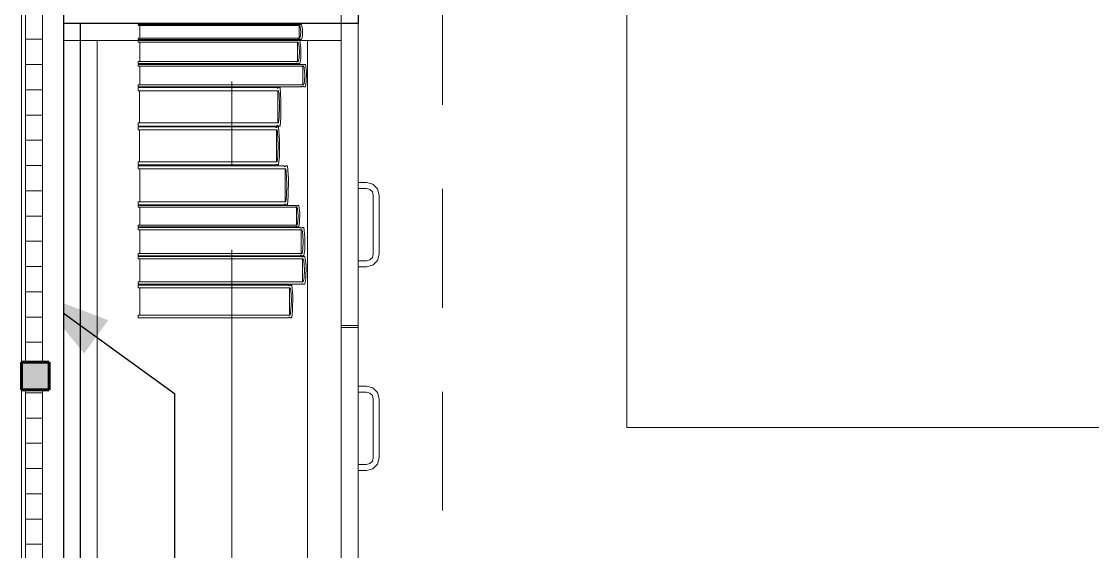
# Model space of a CAD drawing. Header units: inches. Extents: x -19 to 5698, y -728 to 92.
# Drawn here: x 407.07 to 408.342, y 11.991 to 12.621 of the extents above; entities that cross this region are included whole.
import ezdxf

# ---------------------------------------------------------------- set-up
doc = ezdxf.new("R2010")
doc.units = ezdxf.units.IN
doc.header["$MEASUREMENT"] = 0
doc.set_wipeout_variables(frame=1)
for name, pattern in [('Hidden Line', [0.195611, 0.141111, -0.0545]), ('Punto & Raya', [0.65, 0.5, -0.075, 0, -0.075]), ('Wipeout_Contour', [1, 0, -1])]:
    doc.linetypes.add(name, pattern=pattern)
doc.layers.get('0').update_dxf_attribs({"color": 61})
for name, color, linetype in [('02 _ ARQ _ ALB _ Ejes Generales', 251, 'Continuous'), ('02 _ ARQ _ ZON _ Espacio.3D', 7, 'Continuous'), ('08 _ STR _ EXT _ 09 Vigas', 251, 'Continuous'), ('Acabado - Muros', 7, 'Continuous'), ('Interior - Mobiliario', 7, 'Continuous'), ('Notas - Etiquetas', 7, 'Continuous')]:
    doc.layers.add(name, color=color, linetype=linetype)
doc.dimstyles.new('Estilo_Generado__8', dxfattribs={"dimtxt": 0.18, "dimasz": 0.0912, "dimexe": 0.18, "dimexo": 0.0625, "dimgap": 0, "dimtad": 0, "dimtih": 1, "dimtoh": 1, "dimdec": 4, "dimzin": 0, "dimdsep": 46, "dimcen": 0.09, "dimadec": 0, "dimazin": 0, "dimtfac": 1, "dimtdec": 4, "dimtmove": 0, "dimatfit": 3, "dimldrblk": 'ARROWHEAD_5', "dimfxl": 1, "dimtolj": 1, "dimtzin": 0, "dimarcsym": 0})
pattern_1 = [(0, (370.000076, 2e-08), (0, 0.030000001), [])]

# ---------------------------------------------------------------- blocks, each defined once
blk = doc.blocks.new('ARROWHEAD_5')
at = {"linetype": 'Continuous', "lineweight": 0}
blk.add_hatch(color=0, dxfattribs=at).paths.add_polyline_path([(-1, 0.2679), (0, 0), (-1, -0.2679)])
at = {"color": 0, "linetype": 'Continuous', "lineweight": 0}
blk.add_line((0, 0), (-1, 0), dxfattribs=at)

msp = doc.modelspace()

# ---------------------------------------------------------------- linework, layer by layer
at = {"layer": '02 _ ARQ _ ZON _ Espacio.3D', "color": 254, "linetype": 'Continuous', "lineweight": 0, "flags": 128}
msp.add_lwpolyline([(407.12, 16.5), (407.12, 8.1), (407.5701, 8.1), (407.5701, 7.7), (407.7701, 7.7), (407.7701, 7.3311), (413.6701, 7.3311), (413.6701, 7.7), (414.0701, 7.7), (414.0701, 8.1), (414.5701, 8.1), (414.5701, 7.35), (420.6701, 7.35), (420.6701, 7.7), (421.0701, 7.7), (421.0701, 8.1), (421.4201, 8.1), (421.4199, 11.45), (413.47, 11.4499), (413.47, 16.9), (413.47, 17.35), (407.5701, 17.3493), (407.5701, 16.5)], close=True, dxfattribs=at)
at = {"layer": '08 _ STR _ EXT _ 09 Vigas', "color": 251, "linetype": 'Hidden Line', "lineweight": 13, "true_color": 0x636466}
for p, q in [((407.0701, 7.7), (407.0701, 16.9)), ((407.5701, 7.7), (407.5701, 16.9))]:
    msp.add_line(p, q, dxfattribs=at)
at = {"layer": 'Interior - Mobiliario', "color": 175, "linetype": 'Continuous', "lineweight": 13}
for p, q in [((407.14, 12.6188), (407.14, 11.1588)), ((407.45, 12.6188), (407.14, 12.6188)), ((407.4021, 12.6095), (407.4016, 12.604)), ((407.4038, 12.6038), (407.404, 12.6118)), ((407.45, 11.1588), (407.45, 12.6188)), ((407.16, 11.1788), (407.16, 12.5988)), ((407.41, 12.5988), (407.16, 12.5988)), ((407.4008, 12.6014), (407.2087, 12.6014)), ((407.2087, 12.6014), (407.2087, 12.5999)), ((407.2087, 12.5999), (407.3984, 12.5999)), ((407.3966, 12.5989), (407.2087, 12.5989)), ((407.2087, 12.5989), (407.2087, 12.5967)), ((407.2087, 12.5967), (407.3989, 12.5967)), ((407.2106, 12.5967), (407.2106, 12.5735)), ((407.3967, 12.5988), (407.3966, 12.5989)), ((407.397, 12.5987), (407.3967, 12.5988)), ((407.3973, 12.5985), (407.397, 12.5987)), ((407.3975, 12.5985), (407.3973, 12.5985)), ((407.3978, 12.5985), (407.3975, 12.5985)), ((407.3981, 12.5985), (407.3978, 12.5985)), ((407.398, 12.5735), (407.398, 12.5967)), ((407.3984, 12.5986), (407.3981, 12.5985)), ((407.3984, 12.5999), (407.3986, 12.6)), ((407.3986, 12.5988), (407.3984, 12.5986)), ((407.3986, 12.6), (407.3988, 12.6001)), ((407.3988, 12.5989), (407.3986, 12.5988)), ((407.3988, 12.6001), (407.3991, 12.6002)), ((407.4009, 12.5989), (407.3988, 12.5989)), ((407.3989, 12.5967), (407.3995, 12.5946)), ((407.3991, 12.6002), (407.3994, 12.6002)), ((407.3994, 12.6002), (407.3997, 12.6002)), ((407.3997, 12.6002), (407.4, 12.6002)), ((407.4, 12.6002), (407.4002, 12.6001)), ((407.4002, 12.6001), (407.4005, 12.6)), ((407.4005, 12.6), (407.4006, 12.5999)), ((407.4006, 12.5999), (407.4027, 12.5999)), ((407.4016, 12.604), (407.4008, 12.6014)), ((407.4021, 12.5897), (407.4009, 12.5989)), ((407.4027, 12.5999), (407.4038, 12.6038)), ((407.45, 12.5988), (407.41, 12.5988)), ((407.41, 12.5988), (407.41, 11.1788)), ((407.45, 11.1788), (407.45, 12.5988)), ((407.3995, 12.5946), (407.4003, 12.5861)), ((407.4003, 12.5861), (407.3998, 12.5776)), ((407.4019, 12.5773), (407.4021, 12.5897)), ((407.3989, 12.5735), (407.2087, 12.5735)), ((407.2087, 12.5735), (407.2087, 12.5713)), ((407.2087, 12.5713), (407.3966, 12.5713)), ((407.3966, 12.5713), (407.3968, 12.5714)), ((407.3968, 12.5714), (407.397, 12.5716)), ((407.397, 12.5716), (407.3973, 12.5717)), ((407.3973, 12.5717), (407.3976, 12.5717)), ((407.3976, 12.5717), (407.3979, 12.5717)), ((407.3979, 12.5717), (407.3982, 12.5716)), ((407.3982, 12.5716), (407.3984, 12.5715)), ((407.3984, 12.5715), (407.3987, 12.5714)), ((407.3987, 12.5714), (407.3988, 12.5713)), ((407.3988, 12.5713), (407.4009, 12.5713)), ((407.3998, 12.5776), (407.3989, 12.5735)), ((407.4009, 12.5713), (407.4019, 12.5773)), ((407.4029, 12.5703), (407.2087, 12.5703)), ((407.2087, 12.5703), (407.2087, 12.5681)), ((407.2087, 12.5681), (407.4053, 12.5681)), ((407.2107, 12.5681), (407.2107, 12.5458)), ((407.403, 12.5702), (407.4029, 12.5703)), ((407.4033, 12.57), (407.403, 12.5702)), ((407.4035, 12.5699), (407.4033, 12.57)), ((407.4038, 12.5698), (407.4035, 12.5699)), ((407.4041, 12.5698), (407.4038, 12.5698)), ((407.4044, 12.5699), (407.4041, 12.5698)), ((407.4043, 12.5458), (407.4043, 12.5681)), ((407.4047, 12.57), (407.4044, 12.5699)), ((407.4049, 12.5701), (407.4047, 12.57)), ((407.4051, 12.5703), (407.4049, 12.5701)), ((407.4073, 12.5703), (407.4051, 12.5703)), ((407.4053, 12.5681), (407.4059, 12.5661)), ((407.4059, 12.5661), (407.4067, 12.558)), ((407.4067, 12.558), (407.4062, 12.5498)), ((407.4086, 12.5614), (407.4073, 12.5703)), ((407.4084, 12.5495), (407.4086, 12.5614)), ((407.4053, 12.5458), (407.2087, 12.5458)), ((407.2087, 12.5458), (407.2087, 12.5437)), ((407.4062, 12.5498), (407.4053, 12.5458)), ((407.4073, 12.5437), (407.4084, 12.5495)), ((407.2087, 12.5437), (407.4029, 12.5437)), ((407.3735, 12.5427), (407.2087, 12.5427)), ((407.2087, 12.5427), (407.2087, 12.539)), ((407.2087, 12.539), (407.3755, 12.539)), ((407.2104, 12.539), (407.2104, 12.5006)), ((407.3736, 12.5425), (407.3735, 12.5427)), ((407.3738, 12.5422), (407.3736, 12.5425)), ((407.374, 12.542), (407.3738, 12.5422)), ((407.3743, 12.5419), (407.374, 12.542)), ((407.3745, 12.5419), (407.3743, 12.5419)), ((407.3748, 12.542), (407.3745, 12.5419)), ((407.3747, 12.5006), (407.3747, 12.539)), ((407.375, 12.5422), (407.3748, 12.542)), ((407.3752, 12.5424), (407.375, 12.5422)), ((407.3754, 12.5427), (407.3752, 12.5424)), ((407.3772, 12.5427), (407.3754, 12.5427)), ((407.3755, 12.539), (407.376, 12.5356)), ((407.376, 12.5356), (407.3767, 12.5215)), ((407.3783, 12.5274), (407.3772, 12.5427)), ((407.4029, 12.5437), (407.4031, 12.5438)), ((407.4031, 12.5438), (407.4033, 12.544)), ((407.4033, 12.544), (407.4036, 12.5441)), ((407.4036, 12.5441), (407.4039, 12.5441)), ((407.4039, 12.5441), (407.4042, 12.5441)), ((407.4042, 12.5441), (407.4045, 12.5441)), ((407.4045, 12.5441), (407.4048, 12.544)), ((407.4048, 12.544), (407.405, 12.5438)), ((407.405, 12.5438), (407.4051, 12.5437)), ((407.4051, 12.5437), (407.4073, 12.5437)), ((407.3767, 12.5215), (407.3763, 12.5075)), ((407.3781, 12.507), (407.3783, 12.5274)), ((407.3763, 12.5075), (407.3755, 12.5006)), ((407.3755, 12.5006), (407.2087, 12.5006)), ((407.2087, 12.5006), (407.2087, 12.497)), ((407.2087, 12.497), (407.3735, 12.497)), ((407.372, 12.496), (407.2087, 12.496)), ((407.2087, 12.496), (407.2087, 12.4923)), ((407.372, 12.4958), (407.372, 12.496)), ((407.3723, 12.4955), (407.372, 12.4958)), ((407.3725, 12.4953), (407.3723, 12.4955)), ((407.3727, 12.4952), (407.3725, 12.4953)), ((407.373, 12.4952), (407.3727, 12.4952)), ((407.3732, 12.4953), (407.373, 12.4952)), ((407.3735, 12.4955), (407.3732, 12.4953)), ((407.3735, 12.497), (407.3736, 12.4972)), ((407.3737, 12.4957), (407.3735, 12.4955)), ((407.3736, 12.4972), (407.3738, 12.4975)), ((407.3738, 12.496), (407.3737, 12.4957)), ((407.3738, 12.4975), (407.3741, 12.4976)), ((407.3756, 12.496), (407.3738, 12.496)), ((407.3741, 12.4976), (407.3743, 12.4977)), ((407.3743, 12.4977), (407.3746, 12.4977)), ((407.3746, 12.4977), (407.3748, 12.4976)), ((407.3748, 12.4976), (407.375, 12.4974)), ((407.375, 12.4974), (407.3753, 12.4971)), ((407.3753, 12.4971), (407.3754, 12.497)), ((407.3754, 12.497), (407.3772, 12.497)), ((407.3767, 12.4809), (407.3756, 12.496)), ((407.3772, 12.497), (407.3781, 12.507)), ((407.2087, 12.4923), (407.3739, 12.4923)), ((407.2104, 12.4923), (407.2104, 12.4543)), ((407.3731, 12.4543), (407.3731, 12.4923)), ((407.3739, 12.4923), (407.3744, 12.4889)), ((407.3744, 12.4889), (407.3751, 12.475)), ((407.3751, 12.475), (407.3747, 12.4611)), ((407.3765, 12.4606), (407.3767, 12.4809)), ((407.3747, 12.4611), (407.3739, 12.4543)), ((407.3756, 12.4507), (407.3765, 12.4606)), ((407.3739, 12.4543), (407.2087, 12.4543)), ((407.2087, 12.4543), (407.2087, 12.4507)), ((407.2087, 12.4507), (407.372, 12.4507)), ((407.382, 12.4497), (407.2087, 12.4497)), ((407.2087, 12.4497), (407.2087, 12.446)), ((407.2087, 12.446), (407.3841, 12.446)), ((407.2105, 12.446), (407.2105, 12.4071)), ((407.372, 12.4507), (407.3721, 12.4509)), ((407.3721, 12.4509), (407.3723, 12.4512)), ((407.3723, 12.4512), (407.3725, 12.4513)), ((407.3725, 12.4513), (407.3728, 12.4514)), ((407.3728, 12.4514), (407.373, 12.4514)), ((407.373, 12.4514), (407.3733, 12.4513)), ((407.3733, 12.4513), (407.3735, 12.4511)), ((407.3735, 12.4511), (407.3737, 12.4509)), ((407.3737, 12.4509), (407.3738, 12.4507)), ((407.3738, 12.4507), (407.3756, 12.4507)), ((407.3821, 12.4495), (407.382, 12.4497)), ((407.3823, 12.4492), (407.3821, 12.4495)), ((407.3826, 12.449), (407.3823, 12.4492)), ((407.3828, 12.4489), (407.3826, 12.449)), ((407.3831, 12.4489), (407.3828, 12.4489)), ((407.3833, 12.449), (407.3831, 12.4489)), ((407.3832, 12.4071), (407.3832, 12.446)), ((407.3836, 12.4492), (407.3833, 12.449)), ((407.3838, 12.4494), (407.3836, 12.4492)), ((407.384, 12.4497), (407.3838, 12.4494)), ((407.3859, 12.4497), (407.384, 12.4497)), ((407.3841, 12.446), (407.3846, 12.4425)), ((407.3871, 12.4342), (407.3859, 12.4497)), ((407.3846, 12.4425), (407.3854, 12.4283)), ((407.3869, 12.4135), (407.3871, 12.4342)), ((407.3854, 12.4283), (407.3849, 12.414)), ((407.48, 12.4298), (407.47, 12.4298)), ((407.47, 12.4298), (407.47, 12.4228)), ((407.47, 12.4228), (407.48, 12.4228)), ((407.4875, 12.4278), (407.48, 12.4298)), ((407.48, 12.4228), (407.484, 12.4217)), ((407.484, 12.4217), (407.487, 12.4188)), ((407.487, 12.4188), (407.488, 12.4148)), ((407.493, 12.4223), (407.4875, 12.4278)), ((407.495, 12.4148), (407.493, 12.4223)), ((407.3841, 12.4071), (407.2087, 12.4071)), ((407.2087, 12.4071), (407.2087, 12.4034)), ((407.3849, 12.414), (407.3841, 12.4071)), ((407.3859, 12.4034), (407.3869, 12.4135)), ((407.488, 12.4148), (407.488, 12.3448)), ((407.495, 12.3448), (407.495, 12.4148)), ((407.2087, 12.4034), (407.382, 12.4034)), ((407.3953, 12.4024), (407.2087, 12.4024)), ((407.2087, 12.4024), (407.2087, 12.4004)), ((407.2087, 12.4004), (407.3975, 12.4004)), ((407.2106, 12.4004), (407.2106, 12.3793)), ((407.382, 12.4034), (407.3821, 12.4036)), ((407.3821, 12.4036), (407.3824, 12.4039)), ((407.3824, 12.4039), (407.3826, 12.4041)), ((407.3826, 12.4041), (407.3829, 12.4041)), ((407.3829, 12.4041), (407.3831, 12.4041)), ((407.3831, 12.4041), (407.3834, 12.404)), ((407.3834, 12.404), (407.3836, 12.4038)), ((407.3836, 12.4038), (407.3839, 12.4035)), ((407.3839, 12.4035), (407.384, 12.4034)), ((407.384, 12.4034), (407.3859, 12.4034)), ((407.3954, 12.4023), (407.3953, 12.4024)), ((407.3956, 12.4021), (407.3954, 12.4023)), ((407.3959, 12.402), (407.3956, 12.4021)), ((407.3962, 12.402), (407.3959, 12.402)), ((407.3964, 12.4019), (407.3962, 12.402)), ((407.3967, 12.402), (407.3964, 12.4019)), ((407.3966, 12.3793), (407.3966, 12.4004)), ((407.397, 12.4021), (407.3967, 12.402)), ((407.3972, 12.4022), (407.397, 12.4021)), ((407.3974, 12.4024), (407.3972, 12.4022)), ((407.3995, 12.4024), (407.3974, 12.4024)), ((407.3975, 12.4004), (407.3981, 12.3985)), ((407.3981, 12.3985), (407.3989, 12.3908)), ((407.4007, 12.394), (407.3995, 12.4024)), ((407.4005, 12.3828), (407.4007, 12.394)), ((407.3984, 12.3831), (407.3975, 12.3793)), ((407.3989, 12.3908), (407.3984, 12.3831)), ((407.3995, 12.3773), (407.4005, 12.3828)), ((407.3975, 12.3793), (407.2087, 12.3793)), ((407.2087, 12.3793), (407.2087, 12.3773)), ((407.2087, 12.3773), (407.3953, 12.3773)), ((407.4012, 12.3763), (407.2087, 12.3763)), ((407.2087, 12.3763), (407.2087, 12.3736)), ((407.2087, 12.3736), (407.4035, 12.3736)), ((407.2107, 12.3736), (407.2107, 12.3456)), ((407.3953, 12.3773), (407.3954, 12.3774)), ((407.3954, 12.3774), (407.3957, 12.3776)), ((407.3957, 12.3776), (407.3959, 12.3777)), ((407.3959, 12.3777), (407.3962, 12.3777)), ((407.3962, 12.3777), (407.3965, 12.3777)), ((407.3965, 12.3777), (407.3968, 12.3777)), ((407.3968, 12.3777), (407.397, 12.3776)), ((407.397, 12.3776), (407.3973, 12.3774)), ((407.3973, 12.3774), (407.3974, 12.3773)), ((407.3974, 12.3773), (407.3995, 12.3773)), ((407.4013, 12.3762), (407.4012, 12.3763)), ((407.4015, 12.376), (407.4013, 12.3762)), ((407.4018, 12.3758), (407.4015, 12.376)), ((407.4021, 12.3758), (407.4018, 12.3758)), ((407.4024, 12.3757), (407.4021, 12.3758)), ((407.4027, 12.3758), (407.4024, 12.3757)), ((407.4025, 12.3456), (407.4025, 12.3736)), ((407.4029, 12.3759), (407.4027, 12.3758)), ((407.4032, 12.3761), (407.4029, 12.3759)), ((407.4034, 12.3763), (407.4032, 12.3761)), ((407.4055, 12.3763), (407.4034, 12.3763)), ((407.4035, 12.3736), (407.4041, 12.3711)), ((407.4041, 12.3711), (407.4049, 12.3609)), ((407.4068, 12.3652), (407.4055, 12.3763)), ((407.4049, 12.3609), (407.4044, 12.3506)), ((407.4066, 12.3502), (407.4068, 12.3652)), ((407.4035, 12.3456), (407.2087, 12.3456)), ((407.2087, 12.3456), (407.2087, 12.3429)), ((407.2087, 12.3429), (407.4012, 12.3429)), ((407.4025, 12.3419), (407.2087, 12.3419)), ((407.2087, 12.3419), (407.2087, 12.3393)), ((407.4012, 12.3429), (407.4013, 12.3431)), ((407.4013, 12.3431), (407.4016, 12.3433)), ((407.4016, 12.3433), (407.4019, 12.3434)), ((407.4019, 12.3434), (407.4022, 12.3435)), ((407.4022, 12.3435), (407.4024, 12.3435)), ((407.4024, 12.3435), (407.4027, 12.3434)), ((407.4026, 12.3418), (407.4025, 12.3419)), ((407.4028, 12.3416), (407.4026, 12.3418)), ((407.4027, 12.3434), (407.403, 12.3432)), ((407.403, 12.3432), (407.4033, 12.343)), ((407.4033, 12.343), (407.4034, 12.3429)), ((407.4034, 12.3429), (407.4055, 12.3429)), ((407.4044, 12.3506), (407.4035, 12.3456)), ((407.4045, 12.3417), (407.4042, 12.3415)), ((407.4047, 12.3419), (407.4045, 12.3417)), ((407.4068, 12.3419), (407.4047, 12.3419)), ((407.4055, 12.3429), (407.4066, 12.3502)), ((407.4081, 12.331), (407.4068, 12.3419)), ((407.488, 12.3448), (407.487, 12.3408)), ((407.493, 12.3373), (407.495, 12.3448)), ((407.2087, 12.3393), (407.4048, 12.3393)), ((407.2107, 12.3393), (407.2107, 12.3117)), ((407.4031, 12.3414), (407.4028, 12.3416)), ((407.4034, 12.3414), (407.4031, 12.3414)), ((407.4037, 12.3414), (407.4034, 12.3414)), ((407.404, 12.3414), (407.4037, 12.3414)), ((407.4038, 12.3117), (407.4038, 12.3393)), ((407.4042, 12.3415), (407.404, 12.3414)), ((407.4048, 12.3393), (407.4054, 12.3368)), ((407.4054, 12.3368), (407.4062, 12.3267)), ((407.4079, 12.3163), (407.4081, 12.331)), ((407.47, 12.3368), (407.47, 12.3298)), ((407.48, 12.3368), (407.47, 12.3368)), ((407.47, 12.3298), (407.48, 12.3298)), ((407.484, 12.3379), (407.48, 12.3368)), ((407.48, 12.3298), (407.4875, 12.3318)), ((407.487, 12.3408), (407.484, 12.3379)), ((407.4875, 12.3318), (407.493, 12.3373)), ((407.4057, 12.3166), (407.4048, 12.3117)), ((407.4062, 12.3267), (407.4057, 12.3166)), ((407.4068, 12.309), (407.4079, 12.3163)), ((407.4048, 12.3117), (407.2087, 12.3117)), ((407.2087, 12.3117), (407.2087, 12.309)), ((407.2087, 12.309), (407.4025, 12.309)), ((407.3872, 12.308), (407.2087, 12.308)), ((407.2087, 12.308), (407.2087, 12.3049)), ((407.2087, 12.3049), (407.3894, 12.3049)), ((407.2105, 12.3049), (407.2105, 12.2723)), ((407.3873, 12.3079), (407.3872, 12.308)), ((407.3876, 12.3077), (407.3873, 12.3079)), ((407.3878, 12.3075), (407.3876, 12.3077)), ((407.3881, 12.3074), (407.3878, 12.3075)), ((407.3883, 12.3074), (407.3881, 12.3074)), ((407.3886, 12.3075), (407.3883, 12.3074)), ((407.3885, 12.2723), (407.3885, 12.3049)), ((407.3889, 12.3076), (407.3886, 12.3075)), ((407.3891, 12.3078), (407.3889, 12.3076)), ((407.3892, 12.308), (407.3891, 12.3078)), ((407.3912, 12.308), (407.3892, 12.308)), ((407.3894, 12.3049), (407.3899, 12.302)), ((407.3925, 12.2951), (407.3912, 12.308)), ((407.4025, 12.309), (407.4026, 12.3092)), ((407.4026, 12.3092), (407.4029, 12.3094)), ((407.4029, 12.3094), (407.4032, 12.3095)), ((407.4032, 12.3095), (407.4034, 12.3096)), ((407.4034, 12.3096), (407.4037, 12.3096)), ((407.4037, 12.3096), (407.404, 12.3095)), ((407.404, 12.3095), (407.4043, 12.3094)), ((407.4043, 12.3094), (407.4045, 12.3092)), ((407.4045, 12.3092), (407.4047, 12.309)), ((407.4047, 12.309), (407.4068, 12.309)), ((407.3899, 12.302), (407.3907, 12.2901)), ((407.3922, 12.2777), (407.3925, 12.2951)), ((407.3902, 12.2781), (407.3894, 12.2723)), ((407.3907, 12.2901), (407.3902, 12.2781)), ((407.3894, 12.2723), (407.2087, 12.2723)), ((407.2087, 12.2723), (407.2087, 12.2692)), ((407.2087, 12.2692), (407.3872, 12.2692)), ((407.3872, 12.2692), (407.3874, 12.2694)), ((407.3874, 12.2694), (407.3876, 12.2696)), ((407.3876, 12.2696), (407.3879, 12.2697)), ((407.3879, 12.2697), (407.3881, 12.2698)), ((407.3881, 12.2698), (407.3884, 12.2698)), ((407.3884, 12.2698), (407.3887, 12.2697)), ((407.3887, 12.2697), (407.3889, 12.2696)), ((407.3889, 12.2696), (407.3891, 12.2693)), ((407.3891, 12.2693), (407.3892, 12.2692)), ((407.3892, 12.2692), (407.3912, 12.2692)), ((407.3912, 12.2692), (407.3922, 12.2777)), ((407.47, 12.2598), (407.45, 12.2598)), ((407.45, 11.8988), (407.45, 12.2578)), ((407.47, 12.2578), (407.45, 12.2578)), ((407.47, 11.8988), (407.47, 12.2578)), ((407.47, 12.1878), (407.48, 12.1878)), ((407.47, 12.1808), (407.47, 12.1878)), ((407.48, 12.1808), (407.47, 12.1808)), ((407.48, 12.1878), (407.4875, 12.1858)), ((407.484, 12.1797), (407.48, 12.1808)), ((407.487, 12.1768), (407.484, 12.1797)), ((407.488, 12.1728), (407.487, 12.1768)), ((407.4875, 12.1858), (407.493, 12.1803)), ((407.493, 12.1803), (407.495, 12.1728)), ((407.488, 12.1028), (407.488, 12.1728)), ((407.495, 12.1728), (407.495, 12.1028)), ((407.487, 12.0988), (407.488, 12.1028)), ((407.495, 12.1028), (407.493, 12.0953)), ((407.47, 12.0948), (407.48, 12.0948)), ((407.47, 12.0878), (407.47, 12.0948)), ((407.48, 12.0878), (407.47, 12.0878)), ((407.48, 12.0948), (407.484, 12.0959)), ((407.4875, 12.0898), (407.48, 12.0878)), ((407.484, 12.0959), (407.487, 12.0988)), ((407.493, 12.0953), (407.4875, 12.0898))]:
    msp.add_line(p, q, dxfattribs=at)
at = {"layer": 'Interior - Mobiliario', "color": 175, "linetype": 'Continuous', "lineweight": 13, "flags": 128}
msp.add_lwpolyline([(409.089, 12.6388), (409.089, 11.1388), (408.489, 11.1388), (408.489, 12.1388), (407.789, 12.1388), (407.789, 12.6388)], close=True, dxfattribs=at)

# ---------------------------------------------------------------- next in the draw order: wipeouts: each hides what was drawn before it
at = {"color": 254, "linetype": 'Wipeout_Contour', "lineweight": 0, "ltscale": 13013.551613}
msp.add_wipeout([(407.14, 11.1588), (407.14, 12.6188), (407.12, 12.6188), (407.12, 11.1588)], dxfattribs=at).dxf.layer = 'Interior - Mobiliario'

# ---------------------------------------------------------------- next in the draw order: linework, layer by layer
at = {"layer": 'Interior - Mobiliario', "color": 175, "linetype": 'Continuous', "lineweight": 30}
for p, q in [((407.14, 12.6188), (407.12, 12.6188)), ((407.12, 12.6188), (407.12, 11.1588)), ((407.14, 12.6188), (407.14, 11.1588))]:
    msp.add_line(p, q, dxfattribs=at)
at = {"layer": 'Interior - Mobiliario', "color": 175, "linetype": 'Continuous', "lineweight": 13}
for p, q in [((407.12, 12.6188), (407.12, 11.1588)), ((407.14, 12.6188), (407.12, 12.6188)), ((407.14, 11.1588), (407.14, 12.6188)), ((407.12, 12.5988), (407.12, 11.1788)), ((407.16, 12.5988), (407.12, 12.5988))]:
    msp.add_line(p, q, dxfattribs=at)

# ---------------------------------------------------------------- next in the draw order: leaders
at = {"layer": 'Notas - Etiquetas', "color": 144, "linetype": 'Continuous', "lineweight": 13, "annotation_type": 0, "has_hookline": 1, "hookline_direction": 1, "text_width": 1.9482, "horizontal_direction": (-1e-06, 1, 0)}
msp.add_leader([(407.085, 12.3), (407.2518, 12.1791), (407.2518, 9.709)], dimstyle='Estilo_Generado__8', dxfattribs=at)

# ---------------------------------------------------------------- next in the draw order: wipeouts: each hides what was drawn before it
at = {"color": 254, "linetype": 'Wipeout_Contour', "lineweight": 0, "ltscale": 13014.222435}
msp.add_wipeout([(407.47, 12.6188), (407.47, 12.6388), (407.12, 12.6388), (407.12, 12.6188)], dxfattribs=at).dxf.layer = 'Interior - Mobiliario'

# ---------------------------------------------------------------- next in the draw order: linework, layer by layer
at = {"layer": '02 _ ARQ _ ALB _ Ejes Generales', "color": 251, "linetype": 'Punto & Raya', "lineweight": 13, "true_color": 0x636466}
msp.add_line((407.3201, 3.05), (407.3201, 44.9), dxfattribs=at)
at = {"layer": 'Interior - Mobiliario', "color": 175, "linetype": 'Continuous', "lineweight": 30}
for p, q in [((407.12, 12.6388), (407.12, 12.6188)), ((407.47, 12.6388), (407.47, 12.6188)), ((407.47, 12.6188), (407.12, 12.6188))]:
    msp.add_line(p, q, dxfattribs=at)
at = {"layer": 'Interior - Mobiliario', "color": 175, "linetype": 'Continuous', "lineweight": 13}
for p, q in [((407.12, 12.6388), (407.12, 12.6188)), ((407.12, 12.6388), (407.12, 12.5988)), ((407.12, 11.1388), (407.12, 12.6388)), ((407.45, 12.5988), (407.45, 12.6388)), ((407.47, 12.6188), (407.47, 12.6388)), ((407.47, 12.6388), (407.47, 11.1388)), ((407.12, 12.6188), (407.47, 12.6188)), ((407.12, 12.6188), (407.12, 11.1588)), ((407.47, 12.6188), (407.12, 12.6188)), ((407.14, 12.6188), (407.14, 11.1588)), ((407.47, 12.6188), (407.14, 12.6188)), ((407.14, 12.6188), (407.14, 11.1588)), ((407.45, 12.6188), (407.14, 12.6188)), ((407.14, 12.6188), (407.14, 11.1588)), ((407.45, 12.6188), (407.14, 12.6188)), ((407.3984, 12.6178), (407.2087, 12.6178)), ((407.2087, 12.6178), (407.2087, 12.6164)), ((407.2087, 12.6164), (407.4008, 12.6164)), ((407.2106, 12.6164), (407.2106, 12.6014)), ((407.3985, 12.6177), (407.3984, 12.6178)), ((407.3988, 12.6176), (407.3985, 12.6177)), ((407.3991, 12.6175), (407.3988, 12.6176)), ((407.3993, 12.6175), (407.3991, 12.6175)), ((407.3996, 12.6175), (407.3993, 12.6175)), ((407.3999, 12.6175), (407.3996, 12.6175)), ((407.3998, 12.6014), (407.3998, 12.6164)), ((407.4002, 12.6176), (407.3999, 12.6175)), ((407.4004, 12.6177), (407.4002, 12.6176)), ((407.4006, 12.6178), (407.4004, 12.6177)), ((407.4027, 12.6178), (407.4006, 12.6178)), ((407.4008, 12.6164), (407.4013, 12.615)), ((407.4013, 12.615), (407.4021, 12.6095)), ((407.404, 12.6118), (407.4027, 12.6178)), ((407.45, 11.1588), (407.45, 12.6188)), ((407.45, 11.1588), (407.45, 12.6188)), ((407.45, 12.6188), (407.45, 12.2598)), ((407.47, 12.6188), (407.45, 12.6188)), ((407.47, 11.1588), (407.47, 12.6188)), ((407.47, 11.1588), (407.47, 12.6188)), ((407.47, 12.6188), (407.47, 12.2598))]:
    msp.add_line(p, q, dxfattribs=at)

# ---------------------------------------------------------------- next in the draw order: wipeouts: each hides what was drawn before it
at = {"color": 254, "linetype": 'Wipeout_Contour', "lineweight": 0, "ltscale": 19519.833777}
msp.add_wipeout([(407.07, 14.3499), (407.07, 12.2164), (407.103, 12.2164), (407.103, 12.1999), (407.12, 12.1999), (407.12, 14.3499)], dxfattribs=at).dxf.layer = 'Acabado - Muros'

# ---------------------------------------------------------------- next in the draw order: linework, layer by layer
at = {"layer": 'Acabado - Muros', "color": 251, "linetype": 'Continuous', "lineweight": 13, "flags": 128}
msp.add_lwpolyline([(407.07, 12.2164), (407.07, 14.3499)], dxfattribs=at)

# ---------------------------------------------------------------- next in the draw order: wipeouts: each hides what was drawn before it
at = {"color": 254, "linetype": 'Wipeout_Contour', "lineweight": 0, "ltscale": 19519.808766}
msp.add_wipeout([(407.103, 12.1834), (407.07, 12.1834), (407.07, 10.0499), (407.12, 10.0499), (407.12, 12.1999), (407.103, 12.1999)], dxfattribs=at).dxf.layer = 'Acabado - Muros'

# ---------------------------------------------------------------- next in the draw order: linework, layer by layer
at = {"layer": 'Acabado - Muros', "color": 7, "linetype": 'Continuous', "lineweight": 60}
msp.add_line((407.103, 12.2164), (407.103, 12.1834), dxfattribs=at)
at = {"layer": 'Acabado - Muros', "color": 251, "linetype": 'Continuous', "lineweight": 13, "flags": 128}
for points in [[(407.12, 10.0499), (407.12, 12.1999), (407.12, 14.3499)], [(407.07, 10.0499), (407.07, 12.1834)]]:
    msp.add_lwpolyline(points, dxfattribs=at)

# ---------------------------------------------------------------- next in the draw order: wipeouts: each hides what was drawn before it
at = {"color": 254, "linetype": 'Wipeout_Contour', "lineweight": 0, "ltscale": 13013.39358}
msp.add_wipeout([(407.075, 14.3499), (407.075, 12.2164), (407.095, 12.2164), (407.095, 14.3499)], dxfattribs=at).dxf.layer = 'Acabado - Muros'

# ---------------------------------------------------------------- next in the draw order: hatches: boundary and pattern name
at = {"layer": 'Acabado - Muros', "linetype": 'Continuous', "lineweight": 0}
h = msp.add_hatch(dxfattribs=at)
h.set_pattern_fill('CONTRACHAPADO_0002', color=254, style=0, pattern_type=2)
h.set_pattern_definition(pattern_1)
h.paths.add_polyline_path([(407.075, 14.3499), (407.075, 12.2164), (407.095, 12.2164), (407.095, 14.3499)])

# ---------------------------------------------------------------- next in the draw order: linework, layer by layer
at = {"layer": 'Acabado - Muros', "color": 7, "linetype": 'Continuous', "lineweight": 60}
msp.add_line((407.103, 12.2164), (407.07, 12.2164), dxfattribs=at)
at = {"layer": 'Acabado - Muros', "color": 7, "linetype": 'Continuous', "lineweight": 13, "flags": 128}
msp.add_lwpolyline([(407.075, 14.3499), (407.095, 14.3499), (407.095, 12.2164), (407.075, 12.2164)], close=True, dxfattribs=at)

# ---------------------------------------------------------------- next in the draw order: wipeouts: each hides what was drawn before it
at = {"color": 254, "linetype": 'Wipeout_Contour', "lineweight": 0, "ltscale": 13013.361088}
msp.add_wipeout([(407.075, 12.1834), (407.075, 10.0499), (407.095, 10.0499), (407.095, 12.1834)], dxfattribs=at).dxf.layer = 'Acabado - Muros'

# ---------------------------------------------------------------- next in the draw order: hatches: boundary and pattern name
at = {"layer": 'Acabado - Muros', "linetype": 'Continuous', "lineweight": 0}
msp.add_hatch(color=254, dxfattribs=at).paths.add_polyline_path([(407.103, 12.2164), (407.07, 12.2164), (407.07, 12.1834), (407.103, 12.1834)])
h = msp.add_hatch(dxfattribs=at)
h.set_pattern_fill('CONTRACHAPADO_0002', color=254, style=0, pattern_type=2)
h.set_pattern_definition(pattern_1)
h.paths.add_polyline_path([(407.075, 12.1834), (407.075, 10.0499), (407.095, 10.0499), (407.095, 12.1834)])

# ---------------------------------------------------------------- next in the draw order: linework, layer by layer
at = {"layer": 'Acabado - Muros', "color": 7, "linetype": 'Continuous', "lineweight": 60}
for p in [(407.07, 12.2164), (407.103, 12.1834)]:
    msp.add_line(p, (407.07, 12.1834), dxfattribs=at)
at = {"layer": 'Acabado - Muros', "color": 7, "linetype": 'Continuous', "lineweight": 13, "flags": 128}
msp.add_lwpolyline([(407.075, 12.1834), (407.095, 12.1834), (407.095, 10.0499), (407.075, 10.0499)], close=True, dxfattribs=at)

doc.saveas('drawing.dxf')
